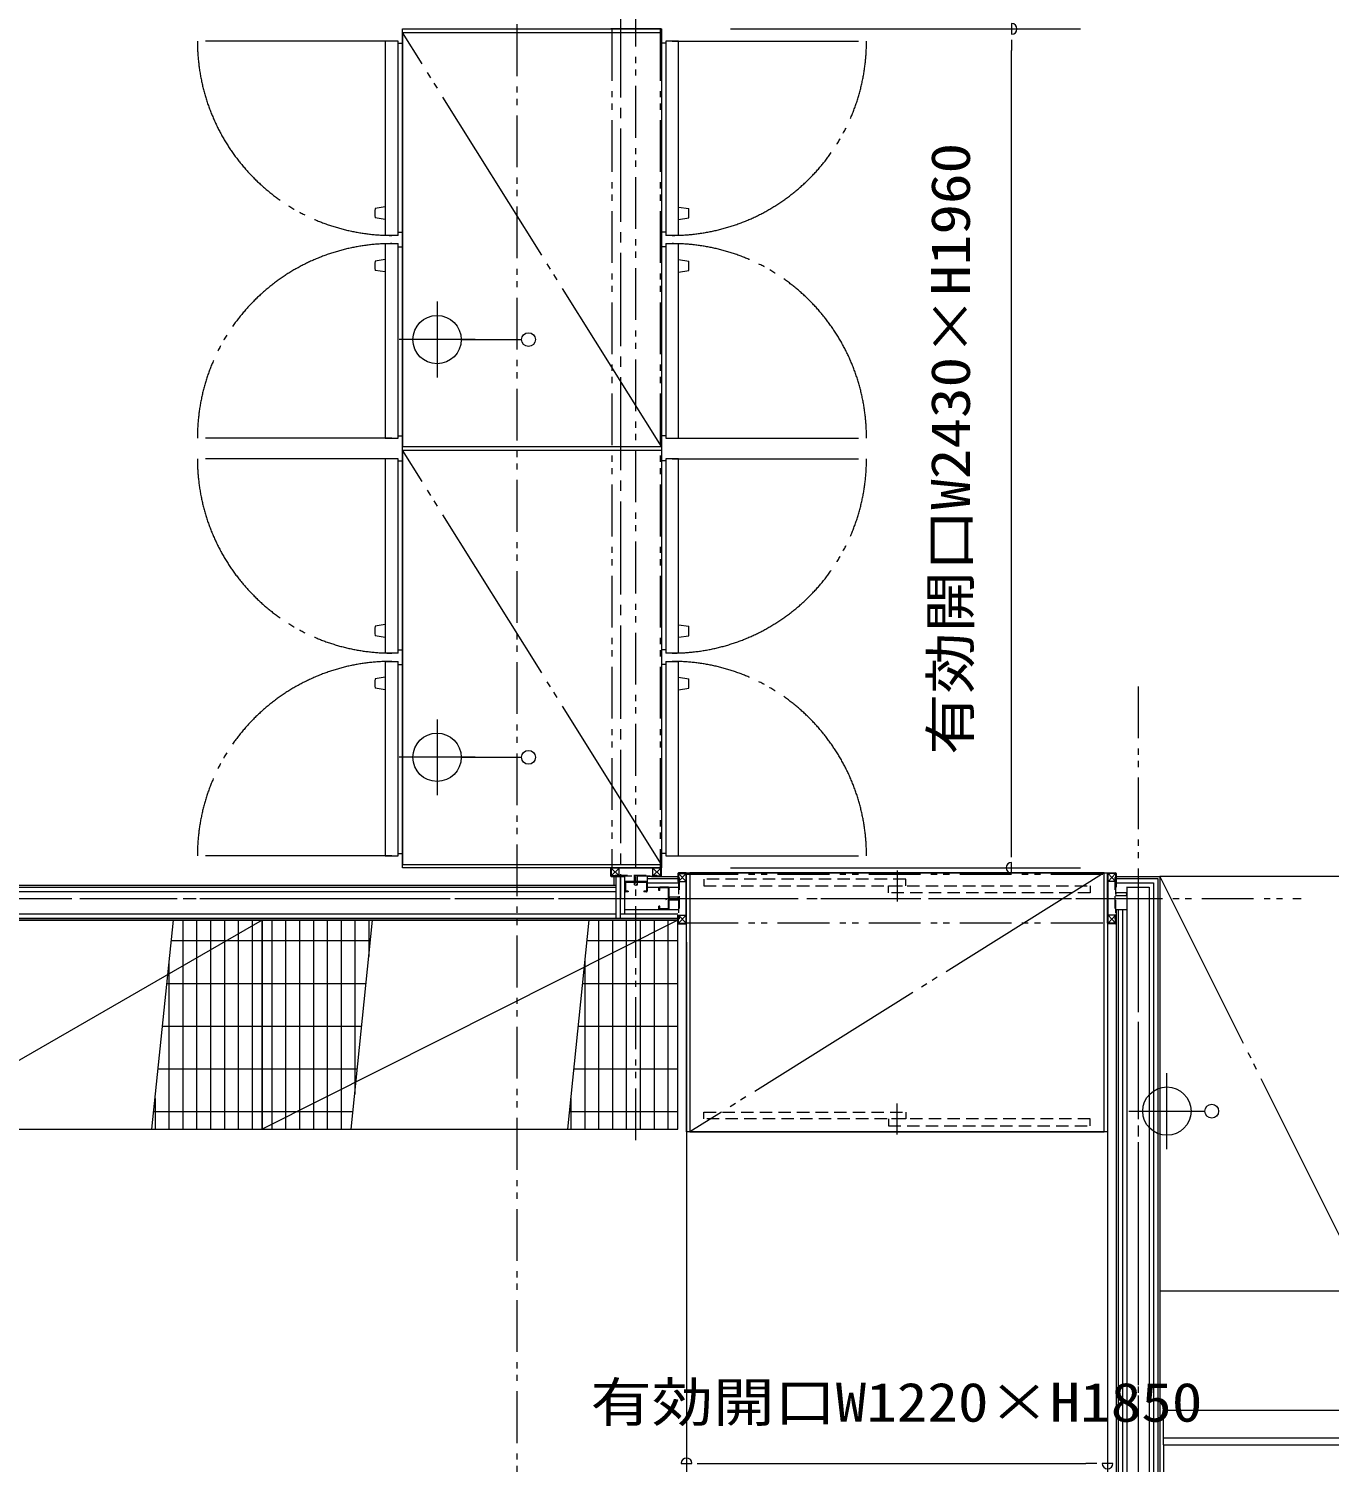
# Model space of a CAD drawing. Units: millimetres at full size. Extents: x -12803 to 120774, y -9413 to 101127.
# Drawn here: x 89859 to 93629, y 12863 to 17016 of the extents above; entities that cross this region are included whole.
import ezdxf
from ezdxf.enums import TextEntityAlignment as Align

# ---------------------------------------------------------------- set-up
doc = ezdxf.new("R2010")
doc.units = ezdxf.units.MM
doc.header["$LTSCALE"] = 30
for name, pattern in [('CHAIN2', [12, 9, -1, 1, -1]), ('DASHED1', [1.8, 1.2, -0.6]), ('DOUBLE_CHAIN1', [8.8, 5, -1, 0.6, -0.6, 0.6, -1]), ('LONG_DOUBLE_CHAIN', [21.8, 18, -1, 0.6, -0.6, 0.6, -1])]:
    doc.linetypes.add(name, pattern=pattern)
doc.layers.add('0-0_NoName', color=7, linetype='Continuous')
for name, color, linetype, lineweight in [('0-4_AIHO33-厨房機器隠れ線', 7, 'DASHED1', 15), ('0-5_AIHO47-厨房機器アウトライン', 7, 'Continuous', 15), ('0-6_AIHO30-厨房機器LL', 7, 'Continuous', 15), ('0-E_AIHO48-厨房機器既設品', 7, 'Continuous', 15), ('1-1_AIHO20-排水溝', 7, 'Continuous', 15), ('1-3_AIHO15-壁開口寸法・コメント', 7, 'Continuous', 15), ('2-0_通芯', 7, 'DOUBLE_CHAIN1', 15), ('2-2_間仕切り芯', 7, 'DOUBLE_CHAIN1', 15), ('2-3_間仕切り', 7, 'Continuous', 15), ('2-A_建具', 7, 'Continuous', 15), ('3-2_AIHO08-壁芯', 7, 'CHAIN2', 15), ('3-3_AIHO30-厨房機器', 7, 'Continuous', 15), ('3-4_AIHO31-厨房機器中心線', 7, 'CHAIN2', 15), ('3-5_AIHO57-排水立上げ', 7, 'Continuous', 15), ('3-6_AIHO56-排水接続', 7, 'Continuous', 15), ('3-7_AIHO32-厨房機器補助線', 7, 'LONG_DOUBLE_CHAIN', 15)]:
    doc.layers.add(name, color=color, linetype=linetype, lineweight=lineweight)
doc.styles.add('ＭＳ ゴシック', font='')
doc.styles.get('ＭＳ ゴシック').set_extended_font_data('MS Gothic')

# ---------------------------------------------------------------- blocks, each defined once
blk = doc.blocks.new('グループ部品-708')
at = {"layer": '1-3_AIHO15-壁開口寸法・コメント'}
for p, q in [((91750.23, 12859.5), (91781.48, 12859.5)), ((91797.11, 12859.5), (91828.36, 12859.5))]:
    blk.add_line(p, q, dxfattribs=at)
blk.add_arc((91765.86, 12859.5), 15.62, 0, 180, dxfattribs=at)
blk = doc.blocks.new('グループ部品-709')
at = {"layer": '1-3_AIHO15-壁開口寸法・コメント'}
for p, q in [((92954.61, 12859.5), (92923.36, 12859.5)), ((93001.48, 12859.5), (92970.23, 12859.5))]:
    blk.add_line(p, q, dxfattribs=at)
blk.add_arc((92985.86, 12859.5), 15.62, 180, 0, dxfattribs=at)
blk = doc.blocks.new('グループ部品-710')
at = {"layer": '1-3_AIHO15-壁開口寸法・コメント'}
for p, q in [((91765.86, 14369.91), (91765.86, 12659.5)), ((92985.86, 14369.91), (92985.86, 12659.5)), ((91828.36, 12859.5), (92923.36, 12859.5))]:
    blk.add_line(p, q, dxfattribs=at)
for name in ['グループ部品-708', 'グループ部品-709']:
    blk.add_blockref(name, (0, 0), dxfattribs=at)
at = {"layer": '1-3_AIHO15-壁開口寸法・コメント', "style": 'ＭＳ ゴシック', "width": 1.15}
blk.add_text('有効開口W1220×H1850', height=113.2, dxfattribs=at).set_placement((91487.83, 12946.34), align=Align.BOTTOM_LEFT)
blk = doc.blocks.new('グループ部品-714')
at = {"layer": '1-3_AIHO15-壁開口寸法・コメント'}
for p, q in [((92707.82, 14616.16), (92707.82, 14647.41)), ((92707.82, 14569.29), (92707.82, 14600.54))]:
    blk.add_line(p, q, dxfattribs=at)
blk.add_arc((92707.82, 14584.91), 15.62, 90, 270, dxfattribs=at)
blk = doc.blocks.new('グループ部品-715')
at = {"layer": '1-3_AIHO15-壁開口寸法・コメント'}
for p, q in [((92707.82, 17030.54), (92707.82, 16999.29)), ((92707.82, 16983.66), (92707.82, 16952.41))]:
    blk.add_line(p, q, dxfattribs=at)
blk.add_arc((92707.82, 17014.91), 15.62, 270, 90, dxfattribs=at)
blk = doc.blocks.new('グループ部品-716')
at = {"layer": '1-3_AIHO15-壁開口寸法・コメント'}
for p, q in [((91892.86, 17014.91), (92907.82, 17014.91)), ((92707.82, 14647.41), (92707.82, 16952.41)), ((91892.86, 14584.91), (92907.82, 14584.91))]:
    blk.add_line(p, q, dxfattribs=at)
for name in ['グループ部品-715', 'グループ部品-714']:
    blk.add_blockref(name, (0, 0), dxfattribs=at)
at = {"layer": '1-3_AIHO15-壁開口寸法・コメント', "style": 'ＭＳ ゴシック', "width": 1.15}
blk.add_text('有効開口W2430×H1960', height=113.2, rotation=90, dxfattribs=at).set_placement((92620.98, 14911.88), align=Align.BOTTOM_LEFT)
blk = doc.blocks.new('グループ部品-732')
at = {"layer": '0-4_AIHO33-厨房機器隠れ線'}
for points in [[(92400.86, 14552.41), (91815.86, 14552.41), (91815.86, 14532.41), (92400.86, 14532.41)], [(92350.86, 14532.41), (92935.86, 14532.41), (92935.86, 14512.41), (92350.86, 14512.41)], [(92400.86, 13857.41), (91815.86, 13857.41), (91815.86, 13877.41), (92400.86, 13877.41)], [(92350.86, 13837.41), (92935.86, 13837.41), (92935.86, 13857.41), (92350.86, 13857.41)]]:
    blk.add_lwpolyline(points, close=True, dxfattribs=at)
at = {"layer": '0-5_AIHO47-厨房機器アウトライン'}
blk.add_lwpolyline([(91775.86, 13819.91), (92975.86, 13819.91), (92975.86, 14569.91), (91775.86, 14569.91)], close=True, dxfattribs=at)
at = {"layer": '0-6_AIHO30-厨房機器LL'}
for p, q in [((90929.86, 16979.91), (90892.86, 16979.91)), ((90892.86, 16979.91), (90892.86, 16416.91)), ((90929.86, 16416.91), (90929.86, 16979.91)), ((90929.86, 16973.91), (90942.86, 16973.91)), ((91705.86, 16973.91), (91692.86, 16973.91)), ((91742.86, 16979.91), (91705.86, 16979.91)), ((91705.86, 16979.91), (91705.86, 16416.91)), ((91742.86, 16416.91), (91742.86, 16979.91)), ((90892.86, 16499.35), (90863.48, 16494.52)), ((91742.86, 16498.96), (91772.23, 16494.56)), ((90892.86, 16462.47), (90863.48, 16467.3)), ((91742.86, 16462.86), (91772.23, 16467.26)), ((90929.86, 16416.91), (90892.86, 16416.91)), ((90929.86, 16425.91), (90942.86, 16425.91)), ((91705.86, 16425.91), (91692.86, 16425.91)), ((91742.86, 16416.91), (91705.86, 16416.91)), ((90892.86, 16392.91), (90929.86, 16392.91)), ((90892.86, 16392.91), (90892.86, 15829.91)), ((90929.86, 15829.91), (90929.86, 16392.91)), ((90929.86, 16383.91), (90942.86, 16383.91)), ((91705.86, 16383.91), (91692.86, 16383.91)), ((91705.86, 16392.91), (91742.86, 16392.91)), ((91705.86, 16392.91), (91705.86, 15829.91)), ((91742.86, 15829.91), (91742.86, 16392.91)), ((90892.86, 16346.96), (90863.48, 16342.56)), ((91742.86, 16347.35), (91772.24, 16342.52)), ((90892.86, 16310.86), (90863.48, 16315.26)), ((91742.86, 16310.47), (91772.24, 16315.3)), ((90892.86, 15829.91), (90929.86, 15829.91)), ((90929.86, 15835.91), (90942.86, 15835.91)), ((91705.86, 15835.91), (91692.86, 15835.91)), ((91705.86, 15829.91), (91742.86, 15829.91)), ((90929.86, 15769.91), (90892.86, 15769.91)), ((90892.86, 15769.91), (90892.86, 15206.91)), ((90929.86, 15206.91), (90929.86, 15769.91)), ((90929.86, 15763.91), (90942.86, 15763.91)), ((91705.86, 15763.91), (91692.86, 15763.91)), ((91742.86, 15769.91), (91705.86, 15769.91)), ((91705.86, 15769.91), (91705.86, 15206.91)), ((91742.86, 15206.91), (91742.86, 15769.91)), ((90892.86, 15289.35), (90863.48, 15284.52)), ((91742.86, 15288.96), (91772.23, 15284.56)), ((90892.86, 15252.47), (90863.48, 15257.3)), ((91742.86, 15252.86), (91772.23, 15257.26)), ((90929.86, 15206.91), (90892.86, 15206.91)), ((90929.86, 15215.91), (90942.86, 15215.91)), ((91705.86, 15215.91), (91692.86, 15215.91)), ((91742.86, 15206.91), (91705.86, 15206.91)), ((90892.86, 15182.91), (90929.86, 15182.91)), ((90892.86, 15182.91), (90892.86, 14619.91)), ((90929.86, 14619.91), (90929.86, 15182.91)), ((90929.86, 15173.91), (90942.86, 15173.91)), ((91705.86, 15173.91), (91692.86, 15173.91)), ((91705.86, 15182.91), (91742.86, 15182.91)), ((91705.86, 15182.91), (91705.86, 14619.91)), ((91742.86, 14619.91), (91742.86, 15182.91)), ((90892.86, 15136.96), (90863.48, 15132.56)), ((91742.86, 15137.35), (91772.24, 15132.52)), ((90892.86, 15100.86), (90863.48, 15105.26)), ((91742.86, 15100.47), (91772.24, 15105.3)), ((90892.86, 14619.91), (90929.86, 14619.91)), ((90929.86, 14625.91), (90942.86, 14625.91)), ((91705.86, 14625.91), (91692.86, 14625.91)), ((91705.86, 14619.91), (91742.86, 14619.91))]:
    blk.add_line(p, q, dxfattribs=at)
for centre, start, end in [((91012.86, 16480.91), 174.79289, 185.20711), ((91622.86, 16480.91), 354.78028, 5.21972), ((91012.86, 16328.91), 174.78028, 185.21972), ((91622.86, 16328.91), 354.79289, 5.20711), ((91012.86, 15270.91), 174.79289, 185.20711), ((91622.86, 15270.91), 354.78028, 5.21972), ((91012.86, 15118.91), 174.78028, 185.21972), ((91622.86, 15118.91), 354.79289, 5.20711)]:
    blk.add_arc(centre, 150, start, end, dxfattribs=at)
at = {"layer": '0-E_AIHO48-厨房機器既設品'}
for p, q in [((90535.86, 14432.91), (89485.86, 14432.91)), ((90535.86, 14432.91), (89485.86, 13827.91)), ((90535.86, 14432.91), (89485.86, 14432.91)), ((90277.67, 14432.91), (90215.75, 13827.91)), ((90305.93, 14432.91), (90305.93, 13827.91)), ((90346.13, 14432.91), (90346.13, 13827.91)), ((90386.33, 14432.91), (90386.33, 13827.91)), ((90426.53, 14432.91), (90426.53, 13827.91)), ((90466.73, 14432.91), (90466.73, 13827.91)), ((90506.93, 14432.91), (90506.93, 13827.91)), ((91740.86, 14432.91), (90535.86, 14432.91)), ((90535.86, 14432.91), (90535.86, 13827.91)), ((91740.86, 14432.91), (90535.86, 13827.91)), ((91740.86, 14432.91), (90535.86, 14432.91)), ((90535.86, 14432.91), (90535.86, 13827.91)), ((90535.86, 13827.91), (90535.86, 14432.91)), ((90535.86, 13827.91), (90535.86, 14432.91)), ((90563.93, 14432.91), (90563.93, 13827.91)), ((90604.13, 14432.91), (90604.13, 13827.91)), ((90644.33, 14432.91), (90644.33, 13827.91)), ((90684.53, 14432.91), (90684.53, 13827.91)), ((90724.73, 14432.91), (90724.73, 13827.91)), ((90764.93, 14432.91), (90764.93, 13827.91)), ((90794.05, 13827.91), (90855.97, 14432.91)), ((90805.13, 13929.62), (90805.13, 14432.91)), ((90845.33, 14432.91), (90845.33, 14327.61)), ((91482.67, 14432.91), (91420.75, 13827.91)), ((91510.93, 14432.91), (91510.93, 13827.91)), ((91551.13, 14432.91), (91551.13, 13827.91)), ((91591.33, 14432.91), (91591.33, 13827.91)), ((91631.53, 14432.91), (91631.53, 13827.91)), ((91671.73, 14432.91), (91671.73, 13827.91)), ((91711.93, 14432.91), (91711.93, 13827.91)), ((91740.86, 13827.91), (91740.86, 14432.91)), ((91740.86, 13827.91), (91740.86, 14432.91)), ((90271.71, 14373.91), (90535.86, 14373.91)), ((90535.86, 14373.91), (90850.01, 14373.91)), ((91476.71, 14373.91), (91740.86, 14373.91)), ((90265.73, 14314.74), (90265.73, 13827.91)), ((91470.73, 14314.74), (91470.73, 13827.91)), ((90259.21, 14250.16), (90535.86, 14250.16)), ((90535.86, 14250.16), (90837.51, 14250.16)), ((91464.21, 14250.16), (91740.86, 14250.16)), ((90246.71, 14126.41), (90535.86, 14126.41)), ((90535.86, 14126.41), (90825.01, 14126.41)), ((91451.71, 14126.41), (91740.86, 14126.41)), ((90234.21, 14002.66), (90535.86, 14002.66)), ((90535.86, 14002.66), (90812.51, 14002.66)), ((91439.21, 14002.66), (91740.86, 14002.66)), ((90225.53, 13916.75), (90225.53, 13827.91)), ((91430.53, 13916.75), (91430.53, 13827.91)), ((90221.71, 13878.91), (90535.86, 13878.91)), ((90535.86, 13878.91), (90800.01, 13878.91)), ((91426.71, 13878.91), (91740.86, 13878.91)), ((89485.86, 13827.91), (90535.86, 13827.91)), ((89485.86, 13827.91), (90535.86, 13827.91)), ((90535.86, 13827.91), (91740.86, 13827.91)), ((90535.86, 13827.91), (91740.86, 13827.91))]:
    blk.add_line(p, q, dxfattribs=at)
at = {"layer": '1-1_AIHO20-排水溝'}
for points in [[(91692.86, 14584.91), (90942.86, 14584.91), (90942.86, 17014.91), (91692.86, 17014.91)], [(92985.86, 14569.91), (92985.86, 13819.91), (91765.86, 13819.91), (91765.86, 14569.91)]]:
    blk.add_lwpolyline(points, close=True, dxfattribs=at)
at = {"layer": '2-2_間仕切り芯'}
for p, q in [((91619.36, 13795.77), (91619.36, 20799.98)), ((93074.36, 15110.39), (93074.36, 6056.41)), ((84283.29, 14496.41), (93546.63, 14496.41))]:
    blk.add_line(p, q, dxfattribs=at)
at = {"layer": '2-3_間仕切り'}
for p, q in [((91555.86, 14534.91), (91555.86, 14559.91)), ((91561.86, 14438.91), (91561.86, 14559.91)), ((91574.36, 14438.91), (91574.36, 14559.91)), ((91586.86, 14451.41), (91586.86, 14559.91)), ((91651.86, 14553.91), (91740.86, 14553.91)), ((91651.86, 14541.41), (91740.86, 14541.41)), ((91664.36, 14559.91), (91740.86, 14559.91)), ((93010.86, 14559.91), (93137.86, 14559.91)), ((93010.86, 14553.91), (93131.86, 14553.91)), ((93010.86, 14541.41), (93119.36, 14541.41)), ((93119.36, 14541.41), (93119.36, 11843.91)), ((93131.86, 14553.91), (93131.86, 11818.91)), ((93137.86, 14559.91), (93137.86, 11812.91)), ((86254.36, 14516.41), (91561.86, 14516.41)), ((87204.36, 14534.91), (91561.86, 14534.91)), ((87204.36, 14528.91), (91561.86, 14528.91)), ((91651.86, 14528.91), (91742.36, 14528.91)), ((91715.86, 14463.91), (91715.86, 14528.91)), ((93041.86, 14529.33), (93041.86, 11843.91)), ((93041.86, 14528.91), (93106.86, 14528.91)), ((93106.86, 14528.91), (93106.86, 11843.91)), ((91586.86, 14463.91), (91742.36, 14463.91)), ((93010.86, 14463.91), (93010.86, 10541.41)), ((93010.86, 14463.91), (93041.86, 14463.91)), ((93016.86, 14463.91), (93016.86, 10528.91)), ((93029.36, 14463.91), (93029.36, 11831.41)), ((86254.36, 14451.41), (91561.86, 14451.41)), ((86254.36, 14438.91), (91740.86, 14438.91)), ((86254.36, 14432.91), (91740.86, 14432.91)), ((91574.36, 14451.41), (91740.86, 14451.41))]:
    blk.add_line(p, q, dxfattribs=at)
at = {"layer": '2-A_建具'}
for p, q in [((91691.36, 17014.91), (91547.36, 17014.91)), ((91545.86, 14583.41), (91545.86, 14561.41)), ((91691.36, 14584.91), (91547.36, 14584.91)), ((91547.36, 14583.41), (91547.36, 14561.41)), ((91691.36, 14583.41), (91547.36, 14583.41)), ((91691.36, 14561.41), (91691.36, 14583.41)), ((91692.86, 14561.41), (91692.86, 14583.41)), ((91570.86, 14561.41), (91547.36, 14561.41)), ((91547.36, 14559.91), (91586.86, 14559.91)), ((91570.86, 14561.41), (91570.86, 14559.91)), ((91586.86, 14542.51), (91586.86, 14517.31)), ((91589.16, 14542.11), (91589.16, 14517.71)), ((91649.46, 14544.91), (91589.26, 14544.91)), ((91649.06, 14542.61), (91589.66, 14542.61)), ((91614.86, 14535.61), (91614.86, 14560.72)), ((91623.86, 14535.64), (91623.86, 14560.72)), ((91649.56, 14542.11), (91649.56, 14517.71)), ((91651.86, 14559.91), (91651.86, 14517.31)), ((91691.36, 14559.91), (91651.86, 14559.91)), ((91740.86, 14568.41), (91740.86, 14544.91)), ((91740.86, 14544.91), (91742.36, 14544.91)), ((91764.36, 14569.91), (91742.36, 14569.91)), ((91742.36, 14568.41), (91764.36, 14568.41)), ((91742.36, 14568.41), (91742.36, 14544.91)), ((91764.36, 14424.41), (91764.36, 14568.41)), ((91765.86, 14424.41), (91765.86, 14568.41)), ((92985.86, 14424.41), (92985.86, 14568.41)), ((92987.36, 14569.91), (93009.36, 14569.91)), ((93009.36, 14568.41), (92987.36, 14568.41)), ((92987.36, 14424.41), (92987.36, 14568.41)), ((93009.36, 14568.41), (93009.36, 14544.91)), ((93010.86, 14544.91), (93009.36, 14544.91)), ((93010.86, 14568.41), (93010.86, 14528.91)), ((91596.86, 14514.91), (91589.26, 14514.91)), ((91596.86, 14517.21), (91589.66, 14517.21)), ((91596.86, 14517.21), (91596.86, 14514.91)), ((91641.86, 14517.21), (91641.86, 14514.91)), ((91649.06, 14517.21), (91641.86, 14517.21)), ((91649.46, 14514.91), (91641.86, 14514.91)), ((91685.86, 14518.91), (91685.86, 14526.51)), ((91688.16, 14518.91), (91685.86, 14518.91)), ((91688.16, 14518.91), (91688.16, 14526.11)), ((91713.46, 14528.91), (91688.26, 14528.91)), ((91713.06, 14526.61), (91688.66, 14526.61)), ((91713.56, 14466.71), (91713.56, 14526.11)), ((91715.86, 14466.31), (91715.86, 14526.51)), ((91716.56, 14500.91), (91741.67, 14500.91)), ((93010.06, 14504.41), (93041.12, 14504.41)), ((93010.09, 14513.41), (93041.17, 14513.41)), ((91685.86, 14466.31), (91685.86, 14473.91)), ((91688.16, 14473.91), (91685.86, 14473.91)), ((91688.16, 14466.71), (91688.16, 14473.91)), ((91713.06, 14466.21), (91688.66, 14466.21)), ((91716.59, 14491.91), (91741.67, 14491.91)), ((91740.86, 14447.91), (91742.36, 14447.91)), ((91740.86, 14424.41), (91740.86, 14447.91)), ((91742.36, 14424.41), (91742.36, 14447.91)), ((91742.36, 14424.41), (91764.36, 14424.41)), ((91742.36, 14422.91), (91764.36, 14422.91)), ((93009.36, 14424.41), (92987.36, 14424.41)), ((93009.36, 14422.91), (92987.36, 14422.91)), ((93009.36, 14424.41), (93009.36, 14447.91)), ((93010.86, 14447.91), (93009.36, 14447.91)), ((93010.86, 14424.41), (93010.86, 14447.91))]:
    blk.add_line(p, q, dxfattribs=at)
at = {"layer": '2-A_建具', "linetype": 'DOUBLE_CHAIN1'}
for p, q in [((91548.86, 17014.91), (91548.86, 14584.91)), ((91689.86, 17014.91), (91689.86, 14584.91)), ((91570.86, 14561.41), (91547.36, 14583.41)), ((91547.36, 14561.41), (91570.86, 14583.41)), ((91570.86, 14561.41), (91570.86, 14583.41)), ((91691.36, 14561.41), (91667.86, 14583.41)), ((91667.86, 14561.41), (91691.36, 14583.41)), ((91667.86, 14561.41), (91667.86, 14583.41)), ((91742.36, 14544.91), (91764.36, 14568.41)), ((91742.36, 14568.41), (91764.36, 14544.91)), ((91742.36, 14544.91), (91764.36, 14544.91)), ((91765.86, 14566.91), (92985.86, 14566.91)), ((93009.36, 14544.91), (92987.36, 14568.41)), ((93009.36, 14568.41), (92987.36, 14544.91)), ((93009.36, 14544.91), (92987.36, 14544.91)), ((91742.36, 14447.91), (91764.36, 14447.91)), ((91742.36, 14424.41), (91764.36, 14447.91)), ((91742.36, 14447.91), (91764.36, 14424.41)), ((91765.86, 14425.91), (92985.86, 14425.91)), ((93009.36, 14447.91), (92987.36, 14447.91)), ((93009.36, 14424.41), (92987.36, 14447.91)), ((93009.36, 14447.91), (92987.36, 14424.41))]:
    blk.add_line(p, q, dxfattribs=at)
at = {"layer": '2-A_建具', "linetype": 'DASHED1'}
for p, q in [((91558.86, 14563.71), (91558.86, 14561.41)), ((91558.86, 14563.71), (91679.86, 14563.71)), ((91570.86, 14561.41), (91667.86, 14561.41)), ((91679.86, 14561.41), (91679.86, 14563.71)), ((91744.66, 14556.91), (91742.36, 14556.91)), ((91742.36, 14544.91), (91742.36, 14447.91)), ((91744.66, 14556.91), (91744.66, 14437.41)), ((93007.06, 14556.91), (93007.06, 14437.41)), ((93007.06, 14556.91), (93009.36, 14556.91)), ((93009.36, 14544.91), (93009.36, 14447.91)), ((91742.36, 14437.41), (91744.66, 14437.41)), ((93009.36, 14437.41), (93007.06, 14437.41))]:
    blk.add_line(p, q, dxfattribs=at)
at = {"layer": '2-A_建具'}
blk.add_lwpolyline([(91667.86, 14559.91), (91667.86, 14561.41), (91691.36, 14561.41)], dxfattribs=at)
for centre, radius, start, end in [((91547.36, 17016.41), 1.5, 180, 270), ((91691.36, 17016.41), 1.5, 270, 0), ((91547.36, 14583.41), 1.5, 90, 180), ((91691.36, 14583.41), 1.5, 0, 90), ((91547.36, 14561.41), 1.5, 180, 270), ((91589.26, 14542.51), 2.4, 90, 180), ((91589.66, 14542.11), 0.5, 90, 180), ((91617.09, 14557.4), 4, 55.43112, 124.5133), ((91617.12, 14563.97), 4, 234.88675, 299.04061), ((91617.12, 14538.91), 4, 235.53716, 303.55494), ((91617.12, 14538.91), 4, 235.53716, 303.55494), ((91621.62, 14557.4), 4, 56.08709, 129.84902), ((91621.62, 14532.26), 4, 56.30993, 124.95065), ((91621.62, 14532.26), 4, 56.30993, 124.95065), ((91621.56, 14538.91), 4, 236.58342, 305.10845), ((91621.56, 14538.91), 4, 236.58342, 305.10845), ((91649.06, 14542.11), 0.5, 0, 90), ((91649.46, 14542.51), 2.4, 0, 90), ((91691.36, 14561.41), 1.5, 270, 0), ((91742.36, 14568.41), 1.5, 90, 180), ((91764.36, 14568.41), 1.5, 0, 90), ((92987.36, 14568.41), 1.5, 90, 180), ((93009.36, 14568.41), 1.5, 0, 90), ((91589.26, 14517.31), 2.4, 180, 270), ((91589.66, 14517.71), 0.5, 180, 270), ((91649.06, 14517.71), 0.5, 270, 0), ((91649.46, 14517.31), 2.4, 270, 0), ((91688.26, 14526.51), 2.4, 90, 180), ((91688.66, 14526.11), 0.5, 90, 180), ((91709.86, 14494.21), 4, 146.58342, 215.10845), ((91713.06, 14526.11), 0.5, 0, 90), ((91713.46, 14526.51), 2.4, 0, 90), ((91719.86, 14498.65), 4, 145.53716, 213.55494), ((91719.86, 14494.21), 4, 146.58342, 215.10845), ((91713.21, 14494.14), 4, 326.30993, 34.95065), ((91744.91, 14498.65), 4, 144.88675, 209.04061), ((91738.35, 14494.14), 4, 326.08709, 39.84902), ((91738.35, 14498.68), 4, 325.43112, 34.5133), ((93013.36, 14511.11), 4, 144.89155, 213.41658), ((93013.36, 14506.67), 4, 146.44506, 214.46284), ((93006.71, 14511.18), 4, 325.04935, 33.69007), ((93044.41, 14506.67), 4, 150.95939, 215.11325), ((93037.85, 14511.18), 4, 320.15098, 33.91291), ((93037.85, 14506.64), 4, 325.4867, 34.56888), ((91688.26, 14466.31), 2.4, 180, 270), ((91688.66, 14466.71), 0.5, 180, 270), ((91713.06, 14466.71), 0.5, 270, 0), ((91713.46, 14466.31), 2.4, 270, 0), ((91742.36, 14424.41), 1.5, 180, 270), ((91764.36, 14424.41), 1.5, 270, 0), ((92987.36, 14424.41), 1.5, 180, 270), ((93009.36, 14424.41), 1.5, 270, 0)]:
    blk.add_arc(centre, radius, start, end, dxfattribs=at)
at = {"layer": '3-2_AIHO08-壁芯'}
for p, q in [((91574.36, 19246.41), (91574.36, 14496.41)), ((84974.36, 14496.41), (93074.36, 14496.41)), ((93074.36, 14496.41), (93074.36, 11946.41))]:
    blk.add_line(p, q, dxfattribs=at)
at = {"layer": '3-3_AIHO30-厨房機器'}
for p, q in [((90942.86, 17004.91), (91692.86, 17004.91)), ((90942.86, 17004.91), (90942.86, 15804.91)), ((91692.86, 17004.91), (91692.86, 15804.91)), ((90942.86, 15804.91), (91692.86, 15804.91)), ((90942.86, 15794.91), (91692.86, 15794.91)), ((90942.86, 15794.91), (90942.86, 14594.91)), ((91692.86, 15794.91), (91692.86, 14594.91)), ((90942.86, 14594.91), (91692.86, 14594.91)), ((91775.86, 13819.91), (92975.86, 13819.91)), ((93147.86, 12912.91), (93147.86, 13012.91)), ((94812.86, 12932.41), (93147.86, 12932.41)), ((93147.86, 12912.91), (94947.86, 12912.91)), ((93147.86, 12912.91), (93147.86, 11912.91))]:
    blk.add_line(p, q, dxfattribs=at)
for points in [[(91775.86, 13819.91), (92975.86, 13819.91), (92975.86, 14569.91), (91775.86, 14569.91)], [(93737.86, 13359.91), (93737.86, 14559.91), (93137.86, 14559.91), (93137.86, 13359.91)]]:
    blk.add_lwpolyline(points, close=True, dxfattribs=at)
blk.add_lwpolyline([(94947.86, 12912.91), (94947.86, 13012.91), (93147.86, 13012.91)], dxfattribs=at)
at = {"layer": '3-4_AIHO31-厨房機器中心線'}
for p, q in [((92375.86, 14577.41), (92375.86, 14487.41)), ((92375.86, 13812.41), (92375.86, 13902.41))]:
    blk.add_line(p, q, dxfattribs=at)
at = {"layer": '3-5_AIHO57-排水立上げ'}
for p, q in [((91112.86, 16114.91), (91287.86, 16114.91)), ((91112.86, 14904.91), (91287.86, 14904.91)), ((93227.86, 13879.91), (93267.86, 13879.91))]:
    blk.add_line(p, q, dxfattribs=at)
for centre in [(91307.86, 16114.91), (91307.86, 14904.91), (93287.86, 13879.91)]:
    blk.add_circle(centre, 20, dxfattribs=at)
at = {"layer": '3-6_AIHO56-排水接続'}
for p, q in [((91042.86, 16224.91), (91042.86, 16004.91)), ((91152.86, 16114.91), (90932.86, 16114.91)), ((91042.86, 15014.91), (91042.86, 14794.91)), ((91152.86, 14904.91), (90932.86, 14904.91)), ((93157.86, 13769.91), (93157.86, 13989.91)), ((93047.86, 13879.91), (93267.86, 13879.91))]:
    blk.add_line(p, q, dxfattribs=at)
for centre in [(91042.86, 16114.91), (91042.86, 14904.91), (93157.86, 13879.91)]:
    blk.add_circle(centre, 70, dxfattribs=at)
at = {"layer": '3-7_AIHO32-厨房機器補助線'}
for p, q in [((91692.86, 15804.91), (90942.86, 17004.91)), ((90911.36, 16979.91), (90348.36, 16979.91)), ((91724.36, 16979.91), (92287.36, 16979.91)), ((90911.36, 15829.91), (90348.36, 15829.91)), ((91724.36, 15829.91), (92287.36, 15829.91)), ((91692.86, 14594.91), (90942.86, 15794.91)), ((90911.36, 15769.91), (90348.36, 15769.91)), ((91724.36, 15769.91), (92287.36, 15769.91)), ((90911.36, 14619.91), (90348.36, 14619.91)), ((91724.36, 14619.91), (92287.36, 14619.91)), ((92975.86, 14569.91), (91775.86, 13819.91)), ((93137.86, 14559.91), (93737.86, 13359.91))]:
    blk.add_line(p, q, dxfattribs=at)
for centre, start, end in [((90911.36, 16979.91), 180, 270), ((91724.36, 16979.91), 270, 0), ((90911.36, 15829.91), 90, 180), ((91724.36, 15829.91), 0, 90), ((90911.36, 15769.91), 180, 270), ((91724.36, 15769.91), 270, 0), ((90911.36, 14619.91), 90, 180), ((91724.36, 14619.91), 0, 90)]:
    blk.add_arc(centre, 563, start, end, dxfattribs=at)
at = {"layer": '1-3_AIHO15-壁開口寸法・コメント'}
for name in ['グループ部品-716', 'グループ部品-710']:
    blk.add_blockref(name, (0, 0), dxfattribs=at)
blk = doc.blocks.new('グループ部品-739')
at = {"layer": '1-3_AIHO15-壁開口寸法・コメント'}
for p, q in [((91750.23, 12859.5), (91781.48, 12859.5)), ((91797.11, 12859.5), (91828.36, 12859.5))]:
    blk.add_line(p, q, dxfattribs=at)
blk.add_arc((91765.86, 12859.5), 15.62, 0, 180, dxfattribs=at)
blk = doc.blocks.new('グループ部品-740')
at = {"layer": '1-3_AIHO15-壁開口寸法・コメント'}
for p, q in [((92954.61, 12859.5), (92923.36, 12859.5)), ((93001.48, 12859.5), (92970.23, 12859.5))]:
    blk.add_line(p, q, dxfattribs=at)
blk.add_arc((92985.86, 12859.5), 15.62, 180, 0, dxfattribs=at)
blk = doc.blocks.new('グループ部品-741')
at = {"layer": '1-3_AIHO15-壁開口寸法・コメント'}
for p, q in [((91765.86, 14369.91), (91765.86, 12659.5)), ((92985.86, 14369.91), (92985.86, 12659.5)), ((91828.36, 12859.5), (92923.36, 12859.5))]:
    blk.add_line(p, q, dxfattribs=at)
for name in ['グループ部品-739', 'グループ部品-740']:
    blk.add_blockref(name, (0, 0), dxfattribs=at)
at = {"layer": '1-3_AIHO15-壁開口寸法・コメント', "style": 'ＭＳ ゴシック', "width": 1.15}
blk.add_text('有効開口W1220×H1850', height=113.2, dxfattribs=at).set_placement((91487.83, 12946.34), align=Align.BOTTOM_LEFT)
blk = doc.blocks.new('グループ部品-745')
at = {"layer": '1-3_AIHO15-壁開口寸法・コメント'}
for p, q in [((92707.82, 14616.16), (92707.82, 14647.41)), ((92707.82, 14569.29), (92707.82, 14600.54))]:
    blk.add_line(p, q, dxfattribs=at)
blk.add_arc((92707.82, 14584.91), 15.62, 90, 270, dxfattribs=at)
blk = doc.blocks.new('グループ部品-746')
at = {"layer": '1-3_AIHO15-壁開口寸法・コメント'}
for p, q in [((92707.82, 17030.54), (92707.82, 16999.29)), ((92707.82, 16983.66), (92707.82, 16952.41))]:
    blk.add_line(p, q, dxfattribs=at)
blk.add_arc((92707.82, 17014.91), 15.62, 270, 90, dxfattribs=at)
blk = doc.blocks.new('グループ部品-747')
at = {"layer": '1-3_AIHO15-壁開口寸法・コメント'}
for p, q in [((91892.86, 17014.91), (92907.82, 17014.91)), ((92707.82, 14647.41), (92707.82, 16952.41)), ((91892.86, 14584.91), (92907.82, 14584.91))]:
    blk.add_line(p, q, dxfattribs=at)
for name in ['グループ部品-746', 'グループ部品-745']:
    blk.add_blockref(name, (0, 0), dxfattribs=at)
at = {"layer": '1-3_AIHO15-壁開口寸法・コメント', "style": 'ＭＳ ゴシック', "width": 1.15}
blk.add_text('有効開口W2430×H1960', height=113.2, rotation=90, dxfattribs=at).set_placement((92620.98, 14911.88), align=Align.BOTTOM_LEFT)
blk = doc.blocks.new('グループ部品-763')
at = {"layer": '0-4_AIHO33-厨房機器隠れ線'}
for points in [[(92400.86, 14552.41), (91815.86, 14552.41), (91815.86, 14532.41), (92400.86, 14532.41)], [(92350.86, 14532.41), (92935.86, 14532.41), (92935.86, 14512.41), (92350.86, 14512.41)], [(92400.86, 13857.41), (91815.86, 13857.41), (91815.86, 13877.41), (92400.86, 13877.41)], [(92350.86, 13837.41), (92935.86, 13837.41), (92935.86, 13857.41), (92350.86, 13857.41)]]:
    blk.add_lwpolyline(points, close=True, dxfattribs=at)
at = {"layer": '0-5_AIHO47-厨房機器アウトライン'}
blk.add_lwpolyline([(91775.86, 13819.91), (92975.86, 13819.91), (92975.86, 14569.91), (91775.86, 14569.91)], close=True, dxfattribs=at)
at = {"layer": '0-6_AIHO30-厨房機器LL'}
for p, q in [((90929.86, 16979.91), (90892.86, 16979.91)), ((90892.86, 16979.91), (90892.86, 16416.91)), ((90929.86, 16416.91), (90929.86, 16979.91)), ((90929.86, 16973.91), (90942.86, 16973.91)), ((91705.86, 16973.91), (91692.86, 16973.91)), ((91742.86, 16979.91), (91705.86, 16979.91)), ((91705.86, 16979.91), (91705.86, 16416.91)), ((91742.86, 16416.91), (91742.86, 16979.91)), ((90892.86, 16499.35), (90863.48, 16494.52)), ((91742.86, 16498.96), (91772.23, 16494.56)), ((90892.86, 16462.47), (90863.48, 16467.3)), ((91742.86, 16462.86), (91772.23, 16467.26)), ((90929.86, 16416.91), (90892.86, 16416.91)), ((90929.86, 16425.91), (90942.86, 16425.91)), ((91705.86, 16425.91), (91692.86, 16425.91)), ((91742.86, 16416.91), (91705.86, 16416.91)), ((90892.86, 16392.91), (90929.86, 16392.91)), ((90892.86, 16392.91), (90892.86, 15829.91)), ((90929.86, 15829.91), (90929.86, 16392.91)), ((90929.86, 16383.91), (90942.86, 16383.91)), ((91705.86, 16383.91), (91692.86, 16383.91)), ((91705.86, 16392.91), (91742.86, 16392.91)), ((91705.86, 16392.91), (91705.86, 15829.91)), ((91742.86, 15829.91), (91742.86, 16392.91)), ((90892.86, 16346.96), (90863.48, 16342.56)), ((91742.86, 16347.35), (91772.24, 16342.52)), ((90892.86, 16310.86), (90863.48, 16315.26)), ((91742.86, 16310.47), (91772.24, 16315.3)), ((90892.86, 15829.91), (90929.86, 15829.91)), ((90929.86, 15835.91), (90942.86, 15835.91)), ((91705.86, 15835.91), (91692.86, 15835.91)), ((91705.86, 15829.91), (91742.86, 15829.91)), ((90929.86, 15769.91), (90892.86, 15769.91)), ((90892.86, 15769.91), (90892.86, 15206.91)), ((90929.86, 15206.91), (90929.86, 15769.91)), ((90929.86, 15763.91), (90942.86, 15763.91)), ((91705.86, 15763.91), (91692.86, 15763.91)), ((91742.86, 15769.91), (91705.86, 15769.91)), ((91705.86, 15769.91), (91705.86, 15206.91)), ((91742.86, 15206.91), (91742.86, 15769.91)), ((90892.86, 15289.35), (90863.48, 15284.52)), ((91742.86, 15288.96), (91772.23, 15284.56)), ((90892.86, 15252.47), (90863.48, 15257.3)), ((91742.86, 15252.86), (91772.23, 15257.26)), ((90929.86, 15206.91), (90892.86, 15206.91)), ((90929.86, 15215.91), (90942.86, 15215.91)), ((91705.86, 15215.91), (91692.86, 15215.91)), ((91742.86, 15206.91), (91705.86, 15206.91)), ((90892.86, 15182.91), (90929.86, 15182.91)), ((90892.86, 15182.91), (90892.86, 14619.91)), ((90929.86, 14619.91), (90929.86, 15182.91)), ((90929.86, 15173.91), (90942.86, 15173.91)), ((91705.86, 15173.91), (91692.86, 15173.91)), ((91705.86, 15182.91), (91742.86, 15182.91)), ((91705.86, 15182.91), (91705.86, 14619.91)), ((91742.86, 14619.91), (91742.86, 15182.91)), ((90892.86, 15136.96), (90863.48, 15132.56)), ((91742.86, 15137.35), (91772.24, 15132.52)), ((90892.86, 15100.86), (90863.48, 15105.26)), ((91742.86, 15100.47), (91772.24, 15105.3)), ((90892.86, 14619.91), (90929.86, 14619.91)), ((90929.86, 14625.91), (90942.86, 14625.91)), ((91705.86, 14625.91), (91692.86, 14625.91)), ((91705.86, 14619.91), (91742.86, 14619.91))]:
    blk.add_line(p, q, dxfattribs=at)
for centre, start, end in [((91012.86, 16480.91), 174.79289, 185.20711), ((91622.86, 16480.91), 354.78028, 5.21972), ((91012.86, 16328.91), 174.78028, 185.21972), ((91622.86, 16328.91), 354.79289, 5.20711), ((91012.86, 15270.91), 174.79289, 185.20711), ((91622.86, 15270.91), 354.78028, 5.21972), ((91012.86, 15118.91), 174.78028, 185.21972), ((91622.86, 15118.91), 354.79289, 5.20711)]:
    blk.add_arc(centre, 150, start, end, dxfattribs=at)
at = {"layer": '0-E_AIHO48-厨房機器既設品'}
for p, q in [((90535.86, 14432.91), (89485.86, 14432.91)), ((90535.86, 14432.91), (89485.86, 13827.91)), ((90535.86, 14432.91), (89485.86, 14432.91)), ((90277.67, 14432.91), (90215.75, 13827.91)), ((90305.93, 14432.91), (90305.93, 13827.91)), ((90346.13, 14432.91), (90346.13, 13827.91)), ((90386.33, 14432.91), (90386.33, 13827.91)), ((90426.53, 14432.91), (90426.53, 13827.91)), ((90466.73, 14432.91), (90466.73, 13827.91)), ((90506.93, 14432.91), (90506.93, 13827.91)), ((91740.86, 14432.91), (90535.86, 14432.91)), ((90535.86, 14432.91), (90535.86, 13827.91)), ((91740.86, 14432.91), (90535.86, 13827.91)), ((91740.86, 14432.91), (90535.86, 14432.91)), ((90535.86, 14432.91), (90535.86, 13827.91)), ((90535.86, 13827.91), (90535.86, 14432.91)), ((90535.86, 13827.91), (90535.86, 14432.91)), ((90563.93, 14432.91), (90563.93, 13827.91)), ((90604.13, 14432.91), (90604.13, 13827.91)), ((90644.33, 14432.91), (90644.33, 13827.91)), ((90684.53, 14432.91), (90684.53, 13827.91)), ((90724.73, 14432.91), (90724.73, 13827.91)), ((90764.93, 14432.91), (90764.93, 13827.91)), ((90794.05, 13827.91), (90855.97, 14432.91)), ((90805.13, 13929.62), (90805.13, 14432.91)), ((90845.33, 14432.91), (90845.33, 14327.61)), ((91482.67, 14432.91), (91420.75, 13827.91)), ((91510.93, 14432.91), (91510.93, 13827.91)), ((91551.13, 14432.91), (91551.13, 13827.91)), ((91591.33, 14432.91), (91591.33, 13827.91)), ((91631.53, 14432.91), (91631.53, 13827.91)), ((91671.73, 14432.91), (91671.73, 13827.91)), ((91711.93, 14432.91), (91711.93, 13827.91)), ((91740.86, 13827.91), (91740.86, 14432.91)), ((91740.86, 13827.91), (91740.86, 14432.91)), ((90271.71, 14373.91), (90535.86, 14373.91)), ((90535.86, 14373.91), (90850.01, 14373.91)), ((91476.71, 14373.91), (91740.86, 14373.91)), ((90265.73, 14314.74), (90265.73, 13827.91)), ((91470.73, 14314.74), (91470.73, 13827.91)), ((90259.21, 14250.16), (90535.86, 14250.16)), ((90535.86, 14250.16), (90837.51, 14250.16)), ((91464.21, 14250.16), (91740.86, 14250.16)), ((90246.71, 14126.41), (90535.86, 14126.41)), ((90535.86, 14126.41), (90825.01, 14126.41)), ((91451.71, 14126.41), (91740.86, 14126.41)), ((90234.21, 14002.66), (90535.86, 14002.66)), ((90535.86, 14002.66), (90812.51, 14002.66)), ((91439.21, 14002.66), (91740.86, 14002.66)), ((90225.53, 13916.75), (90225.53, 13827.91)), ((91430.53, 13916.75), (91430.53, 13827.91)), ((90221.71, 13878.91), (90535.86, 13878.91)), ((90535.86, 13878.91), (90800.01, 13878.91)), ((91426.71, 13878.91), (91740.86, 13878.91)), ((89485.86, 13827.91), (90535.86, 13827.91)), ((89485.86, 13827.91), (90535.86, 13827.91)), ((90535.86, 13827.91), (91740.86, 13827.91)), ((90535.86, 13827.91), (91740.86, 13827.91))]:
    blk.add_line(p, q, dxfattribs=at)
at = {"layer": '1-1_AIHO20-排水溝'}
for points in [[(91692.86, 14584.91), (90942.86, 14584.91), (90942.86, 17014.91), (91692.86, 17014.91)], [(92985.86, 14569.91), (92985.86, 13819.91), (91765.86, 13819.91), (91765.86, 14569.91)]]:
    blk.add_lwpolyline(points, close=True, dxfattribs=at)
at = {"layer": '2-2_間仕切り芯'}
blk.add_line((84283.29, 14496.41), (93546.63, 14496.41), dxfattribs=at)
at = {"layer": '2-A_建具'}
blk.add_arc((91709.86, 14494.21), 4, 146.58342, 215.10845, dxfattribs=at)
at = {"layer": '3-2_AIHO08-壁芯'}
for p, q in [((91574.36, 19246.41), (91574.36, 14496.41)), ((84974.36, 14496.41), (93074.36, 14496.41)), ((93074.36, 14496.41), (93074.36, 11946.41))]:
    blk.add_line(p, q, dxfattribs=at)
at = {"layer": '3-3_AIHO30-厨房機器'}
for p, q in [((90942.86, 17004.91), (91692.86, 17004.91)), ((90942.86, 17004.91), (90942.86, 15804.91)), ((91692.86, 17004.91), (91692.86, 15804.91)), ((90942.86, 15804.91), (91692.86, 15804.91)), ((90942.86, 15794.91), (91692.86, 15794.91)), ((90942.86, 15794.91), (90942.86, 14594.91)), ((91692.86, 15794.91), (91692.86, 14594.91)), ((90942.86, 14594.91), (91692.86, 14594.91)), ((91775.86, 13819.91), (92975.86, 13819.91))]:
    blk.add_line(p, q, dxfattribs=at)
for points in [[(91775.86, 13819.91), (92975.86, 13819.91), (92975.86, 14569.91), (91775.86, 14569.91)], [(93737.86, 13359.91), (93737.86, 14559.91), (93137.86, 14559.91), (93137.86, 13359.91)]]:
    blk.add_lwpolyline(points, close=True, dxfattribs=at)
at = {"layer": '3-4_AIHO31-厨房機器中心線'}
for p, q in [((92375.86, 14577.41), (92375.86, 14487.41)), ((92375.86, 13812.41), (92375.86, 13902.41))]:
    blk.add_line(p, q, dxfattribs=at)
at = {"layer": '3-5_AIHO57-排水立上げ'}
for p, q in [((91112.86, 16114.91), (91287.86, 16114.91)), ((91112.86, 14904.91), (91287.86, 14904.91)), ((93227.86, 13879.91), (93267.86, 13879.91))]:
    blk.add_line(p, q, dxfattribs=at)
for centre in [(91307.86, 16114.91), (91307.86, 14904.91), (93287.86, 13879.91)]:
    blk.add_circle(centre, 20, dxfattribs=at)
at = {"layer": '3-6_AIHO56-排水接続'}
for p, q in [((91042.86, 16224.91), (91042.86, 16004.91)), ((91152.86, 16114.91), (90932.86, 16114.91)), ((91042.86, 15014.91), (91042.86, 14794.91)), ((91152.86, 14904.91), (90932.86, 14904.91)), ((93157.86, 13769.91), (93157.86, 13989.91)), ((93047.86, 13879.91), (93267.86, 13879.91))]:
    blk.add_line(p, q, dxfattribs=at)
for centre in [(91042.86, 16114.91), (91042.86, 14904.91), (93157.86, 13879.91)]:
    blk.add_circle(centre, 70, dxfattribs=at)
at = {"layer": '3-7_AIHO32-厨房機器補助線'}
for p, q in [((91692.86, 15804.91), (90942.86, 17004.91)), ((90911.36, 16979.91), (90348.36, 16979.91)), ((91724.36, 16979.91), (92287.36, 16979.91)), ((90911.36, 15829.91), (90348.36, 15829.91)), ((91724.36, 15829.91), (92287.36, 15829.91)), ((91692.86, 14594.91), (90942.86, 15794.91)), ((90911.36, 15769.91), (90348.36, 15769.91)), ((91724.36, 15769.91), (92287.36, 15769.91)), ((90911.36, 14619.91), (90348.36, 14619.91)), ((91724.36, 14619.91), (92287.36, 14619.91)), ((92975.86, 14569.91), (91775.86, 13819.91)), ((93137.86, 14559.91), (93737.86, 13359.91))]:
    blk.add_line(p, q, dxfattribs=at)
for centre, start, end in [((90911.36, 16979.91), 180, 270), ((91724.36, 16979.91), 270, 0), ((90911.36, 15829.91), 90, 180), ((91724.36, 15829.91), 0, 90), ((90911.36, 15769.91), 180, 270), ((91724.36, 15769.91), 270, 0), ((90911.36, 14619.91), 90, 180), ((91724.36, 14619.91), 0, 90)]:
    blk.add_arc(centre, 563, start, end, dxfattribs=at)
at = {"layer": '1-3_AIHO15-壁開口寸法・コメント'}
for name in ['グループ部品-747', 'グループ部品-741']:
    blk.add_blockref(name, (0, 0), dxfattribs=at)

msp = doc.modelspace()

# ---------------------------------------------------------------- linework, layer by layer
at = {"layer": '2-0_通芯'}
msp.add_line((91274.36, 24156.41), (91274.36, 5670.44), dxfattribs=at)

# ---------------------------------------------------------------- block references
at = {"layer": '0-0_NoName'}
for name in ['グループ部品-732', 'グループ部品-763']:
    msp.add_blockref(name, (0, 0), dxfattribs=at)

doc.saveas('drawing.dxf')
